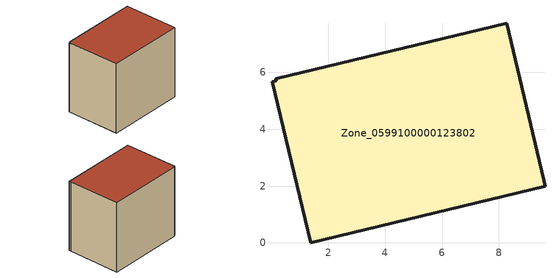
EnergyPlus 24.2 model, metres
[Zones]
Zone_0599100000123802
 floor ground (C_G): 9.59,2.22 9.62,1.99 1.38,0 0.02,5.67 0.17,5.71 0.15,5.78 8.27,7.73 z0
 wall outside (C_F): 0.15,5.78 0.17,5.71 0.02,5.67 1.38,0 9.62,1.99 9.59,2.22 8.27,7.73 0.15,5.78 z0:7.68
 roof outside (C_R): 9.62,1.99 9.59,2.22 8.27,7.73 0.15,5.78 0.17,5.71 0.02,5.67 1.38,0 z7.68
[BUILDING]
Pand.0599100000123802: North Axis=0; Terrain=City; Loads Convergence Tolerance Value=0.04; Temperature Convergence Tolerance Value=0.4; Solar Distribution=FullExterior; Maximum Number of Warmup Days=25; Minimum Number of Warmup Days=1
[Site:Location]
Rotterdam.The.Hague.AP_ZH_NLD Design_Conditions: Latitude=51.96; Longitude=4.45; Time Zone=1; Elevation=-4.5
[SITE:GROUNDTEMPERATURE:BUILDINGSURFACE]
18, 18, 18, 18, 18, 18, 18, 18, 18, 18, 18, 18
[MATERIAL] Thermal Absorptance=0.9; Solar Absorptance=0.7; Visible Absorptance=0.7
Name | Roughness | Thickness | Conductivity | Density | Specific Heat
G.TI.1965-1974 | MediumSmooth | 0.15 | 0.882353 | 540 | 1210
F.TI.1965-1974 | Rough | 0.3 | 0.697674 | 1920 | 840
R.TI.1965-1974 | MediumRough | 0.2 | 0.232558 | 1500 | 1000
[CONSTRUCTION]
C_G: G.TI.1965-1974
C_F: F.TI.1965-1974
C_R: R.TI.1965-1974
[ZONE]
Zone_0599100000123802: Type=1; Multiplier=1; Ceiling Height=Autocalculate; Volume=Autocalculate; Floor Area=autocalculate; Part of Total Floor Area=Yes
[ZONEINFILTRATION:DESIGNFLOWRATE]
Infil_Zone_0599100000123802: Zone or ZoneList or Space or SpaceList=Zone_0599100000123802; Schedule=AlwaysOn; Design Flow Rate Calculation Method=Flow/Area; Flow Rate per Floor Area=0.003; Constant Term Coefficient=1; Temperature Term Coefficient=0; Velocity Term Coefficient=0; Velocity Squared Term Coefficient=0
[HVACTEMPLATE:ZONE:IDEALLOADSAIRSYSTEM]
Zone_0599100000123802: Maximum Heating Supply Air Temperature=50; Minimum Cooling Supply Air Temperature=13; Maximum Heating Supply Air Humidity Ratio=0.0156; Minimum Cooling Supply Air Humidity Ratio=0.0077; Heating Limit=NoLimit; Cooling Limit=NoLimit; Dehumidification Control Type=ConstantSensibleHeatRatio; Cooling Sensible Heat Ratio=0.7; Dehumidification Setpoint=60; Humidification Control Type=None; Humidification Setpoint=30; Outdoor Air Method=None; Outdoor Air Flow Rate per Person=0.00944; Outdoor Air Flow Rate per Zone Floor Area=0; Outdoor Air Flow Rate per Zone=0; Demand Controlled Ventilation Type=None; Outdoor Air Economizer Type=NoEconomizer; Heat Recovery Type=None; Sensible Heat Recovery Effectiveness=0.7; Latent Heat Recovery Effectiveness=0.65
[ZONECONTROL:THERMOSTAT]
ThermostatControl_Zone_0599100000123802: Zone or ZoneList=Zone_0599100000123802; Control Type Schedule=DualSetpointControlType; Control 1=Thermostat_Zone_0599100000123802; Temperature Difference Between Cutout And Setpoint=0
[THERMOSTATSETPOINT:DUALSETPOINT]
Thermostat_Zone_0599100000123802: Heating Setpoint Temperature Schedule=HeatingSetpoint_Zone_0599100000123802; Cooling Setpoint Temperature Schedule=CoolingSetpoint_Zone_0599100000123802
[SCHEDULE:COMPACT]
HeatingSetpoint_Zone_0599100000123802: Through: 12/31, For: AllDays, Until: 24:00, 21
CoolingSetpoint_Zone_0599100000123802: Through: 12/31, For: AllDays, Until: 24:00, 24
DualSetpointControlType: Through: 12/31, For: AllDays, Until: 24:00, 4
AlwaysOn: Through: 12/31, For: AllDays, Until: 24:00, 1
